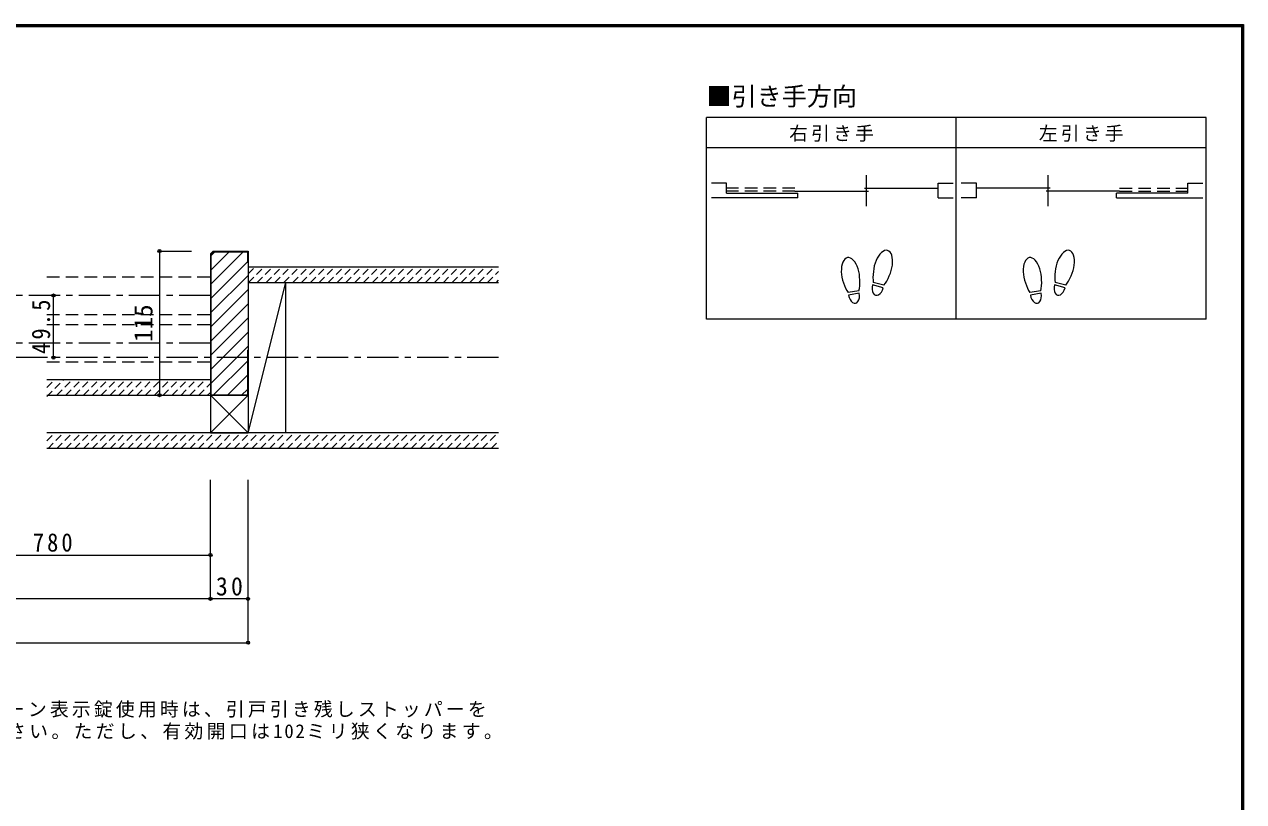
# Model space of a CAD drawing. Units: millimetres at full size, sheet at 1:5; details may follow other scales. Extents: x -973 to 977, y -718 to 696.
# Drawn here: x 4 to 977, y 76 to 696 of the extents above; entities that cross this region are included whole.
import ezdxf
from ezdxf.enums import TextEntityAlignment as Align

# ---------------------------------------------------------------- set-up
doc = ezdxf.new("R2010")
doc.units = ezdxf.units.MM
doc.header["$LTSCALE"] = 5
doc.header["$PDMODE"] = 32
doc.header["$PDSIZE"] = 2.5
for name, pattern in [('CHAIN1', [8, 5, -1, 1, -1]), ('DASHED1', [1.8, 1.2, -0.6]), ('DASHED2', [3, 2, -1])]:
    doc.linetypes.add(name, pattern=pattern)
for name, color, linetype, lineweight in [('0-1_通り芯', 4, 'CHAIN1', 9), ('0-2_柱', 3, 'Continuous', 9), ('0-3_仕上げ', 2, 'Continuous', 9), ('0-4_枠', 3, 'Continuous', 9), ('0-6_扉', 7, 'Continuous', 9), ('0-8_戸当り', 3, 'Continuous', 9), ('0-A_文字', 7, 'Continuous', 9), ('0-B_寸法', 7, 'Continuous', 9), ('0-C_ハッチ', 4, 'DASHED1', 9), ('F-1_枠', 6, 'Continuous', 9)]:
    doc.layers.add(name, color=color, linetype=linetype, lineweight=lineweight)
doc.styles.add('ＭＳ ゴシック', font='')
doc.styles.get('ＭＳ ゴシック').set_extended_font_data('MS Gothic')

msp = doc.modelspace()

# ---------------------------------------------------------------- linework, layer by layer
at = {"layer": '0-1_通り芯'}
msp.add_line((382.153, 430), (-718.847, 430), dxfattribs=at)
at = {"layer": '0-2_柱', "color": 7}
for p, q in [((182.153, 370), (212.23, 490)), ((182.153, 400), (152.153, 370)), ((152.153, 400), (182.153, 370))]:
    msp.add_line(p, q, dxfattribs=at)
at = {"layer": '0-2_柱'}
for p, q in [((212.23, 370), (212.23, 490)), ((182.153, 400), (152.153, 400)), ((152.153, 400), (152.153, 370)), ((182.153, 400), (182.153, 370)), ((152.153, 370), (182.153, 370))]:
    msp.add_line(p, q, dxfattribs=at)
at = {"layer": '0-3_仕上げ'}
for p, q in [((182.153, 502.5), (382.153, 502.5)), ((182.153, 490), (382.153, 490)), ((21.653, 412.5), (152.153, 412.5)), ((21.653, 400), (182.153, 400)), ((382.153, 370), (21.653, 370)), ((382.153, 357.5), (21.653, 357.5))]:
    msp.add_line(p, q, dxfattribs=at)
at = {"layer": '0-4_枠'}
for p, q in [((154.274, 515), (152.153, 512.879)), ((152.153, 512.879), (152.153, 400)), ((154.481, 514.5), (152.653, 512.671)), ((152.653, 400), (152.653, 512.671)), ((154.274, 515), (182.153, 515)), ((154.481, 514.5), (181.653, 514.5)), ((181.653, 514.5), (181.653, 506)), ((182.153, 506), (181.653, 506)), ((182.153, 515), (182.153, 400)), ((181.653, 436), (181.653, 400)), ((181.653, 436), (182.153, 436)), ((152.153, 400), (182.153, 400))]:
    msp.add_line(p, q, dxfattribs=at)
at = {"layer": '0-6_扉', "color": 2, "linetype": 'DASHED2'}
for p, q in [((21.653, 494.5), (152.153, 494.5)), ((152.153, 494.5), (152.153, 464.5)), ((21.653, 464.5), (152.153, 464.5)), ((21.653, 426.5), (152.153, 426.5))]:
    msp.add_line(p, q, dxfattribs=at)
msp.add_lwpolyline([(21.653, 456.5), (152.153, 456.5), (152.153, 426.5)], dxfattribs=at)
at = {"layer": '0-8_戸当り'}
for p, q in [((675.595, 550.854), (675.595, 575.654)), ((820.717, 550.854), (820.717, 575.654)), ((689.087, 485.706), (680.607, 487.978)), ((689.631, 487.735), (681.15, 490.007)), ((834.209, 485.706), (825.729, 487.978)), ((834.753, 487.735), (826.272, 490.007)), ((669.62, 483.378), (660.973, 481.853)), ((669.984, 481.31), (661.338, 479.785)), ((814.742, 483.378), (806.096, 481.853)), ((815.107, 481.31), (806.46, 479.785))]:
    msp.add_line(p, q, dxfattribs=at)
at = {"layer": '0-8_戸当り', "linetype": 'DASHED2'}
for p, q in [((618.633, 565.254), (564.072, 565.254)), ((877.678, 565.254), (932.239, 565.254)), ((618.633, 562.854), (564.072, 562.854)), ((877.678, 562.854), (932.239, 562.854))]:
    msp.add_line(p, q, dxfattribs=at)
at = {"layer": '0-8_戸当り', "color": 2}
for p, q in [((673.995, 565.254), (732.956, 565.254)), ((822.317, 565.254), (763.356, 565.254)), ((621.033, 557.454), (552.072, 557.454)), ((564.072, 561.054), (621.033, 561.054)), ((618.633, 562.854), (677.195, 562.854)), ((621.033, 557.454), (621.033, 561.054)), ((732.956, 557.454), (744.956, 557.454)), ((763.356, 557.454), (751.356, 557.454)), ((877.678, 562.854), (819.117, 562.854)), ((875.278, 557.454), (875.278, 561.054)), ((932.239, 561.054), (875.278, 561.054)), ((875.278, 557.454), (944.239, 557.454))]:
    msp.add_line(p, q, dxfattribs=at)
for points in [[(564.072, 561.054), (564.072, 569.254), (552.072, 569.254)], [(732.956, 557.454), (732.956, 569.254), (744.956, 569.254)], [(763.356, 557.454), (763.356, 569.254), (751.356, 569.254)], [(932.239, 561.054), (932.239, 569.254), (944.239, 569.254)]]:
    msp.add_lwpolyline(points, dxfattribs=at)
at = {"layer": '0-8_戸当り'}
for centre, major_axis, ratio, start_param, end_param in [((688.876, 501.878), (3.644, 13.601), 0.5, 4.3405914, 8.2257792), ((833.998, 501.878), (3.644, 13.601), 0.5, 4.3405914, 8.2257792), ((662.958, 495.877), (-2.445, 13.867), 0.5, 4.3405914, 8.2257792), ((808.08, 495.877), (-2.445, 13.867), 0.5, 4.3405914, 8.2257792), ((688.771, 501.489), (4.416, 16.48), 0.4, 1.8506333, 2.4428768), ((833.894, 501.489), (4.416, 16.48), 0.4, 1.8506333, 2.4428768), ((663.028, 495.481), (-2.963, 16.802), 0.4, 1.8506333, 2.4428768), ((663.028, 495.481), (-2.963, 16.802), 0.4, 3.8403085, 4.432552), ((684.847, 486.842), (1.894, 7.067), 0.6, 1.5707963, 4.712389), ((688.771, 501.489), (4.416, 16.48), 0.4, 3.8403085, 4.432552), ((808.15, 495.481), (-2.963, 16.802), 0.4, 1.8506333, 2.4428768), ((808.15, 495.481), (-2.963, 16.802), 0.4, 3.8403085, 4.432552), ((829.969, 486.842), (1.894, 7.067), 0.6, 1.5707963, 4.712389), ((833.894, 501.489), (4.416, 16.48), 0.4, 3.8403085, 4.432552), ((665.661, 480.548), (-1.27, 7.205), 0.6, 1.5707963, 4.712389), ((810.783, 480.548), (-1.27, 7.205), 0.6, 1.5707963, 4.712389)]:
    msp.add_ellipse(centre, major_axis=major_axis, ratio=ratio, start_param=start_param, end_param=end_param, dxfattribs=at)
at = {"layer": '0-A_文字', "color": 3}
for p, q in [((946.639, 621.667), (548.072, 621.667)), ((548.072, 460.667), (548.072, 621.667)), ((747.356, 460.667), (747.356, 621.667)), ((946.639, 460.667), (946.639, 621.667)), ((548.072, 597.667), (946.639, 597.667)), ((946.639, 460.667), (548.072, 460.667))]:
    msp.add_line(p, q, dxfattribs=at)
at = {"layer": '0-B_寸法', "color": 4}
for p, q in [((111.512, 515), (137.153, 515)), ((111.512, 515), (111.512, 400)), ((26.897, 430), (26.897, 479.5)), ((111.512, 400), (137.153, 400)), ((152.153, 237.5), (152.153, 332.5)), ((182.153, 202.5), (182.153, 332.5)), ((-98.847, 272.5), (152.153, 272.5)), ((152.153, 237.5), (-488.847, 237.5)), ((182.153, 237.5), (152.153, 237.5)), ((-518.847, 202.5), (182.153, 202.5))]:
    msp.add_line(p, q, dxfattribs=at)
at = {"layer": '0-B_寸法', "color": 4, "linetype": 'CHAIN1'}
for p, q in [((152.153, 479.5), (-499.847, 479.5)), ((152.153, 441.5), (-318.847, 441.5))]:
    msp.add_line(p, q, dxfattribs=at)
at = {"layer": '0-B_寸法'}
for p in [(111.512, 515), (26.897, 479.5), (26.897, 430), (111.512, 400), (152.153, 272.5), (152.153, 237.5), (182.153, 237.5), (182.153, 202.5)]:
    msp.add_point(p, dxfattribs=at)
at = {"layer": '0-C_ハッチ', "linetype": 'Continuous'}
for p, q in [((155.767, 514.5), (152.653, 511.386)), ((178.394, 514.5), (152.653, 488.759)), ((167.08, 514.5), (152.653, 500.072)), ((181.653, 506.445), (152.653, 477.445)), ((182.153, 495.631), (152.653, 466.131)), ((182.153, 484.318), (152.653, 454.818)), ((182.153, 473.004), (152.653, 443.504)), ((182.153, 461.69), (152.653, 432.19)), ((182.153, 450.377), (152.653, 420.876)), ((182.153, 439.063), (152.653, 409.563)), ((181.653, 427.249), (154.404, 400)), ((181.653, 415.936), (165.718, 400)), ((181.653, 404.622), (177.031, 400))]:
    msp.add_line(p, q, dxfattribs=at)
at = {"layer": '0-C_ハッチ'}
for p, q in [((182.153, 496.768), (187.885, 502.5)), ((182.456, 490), (194.956, 502.5)), ((189.527, 490), (202.027, 502.5)), ((196.598, 490), (209.098, 502.5)), ((203.669, 490), (216.169, 502.5)), ((210.74, 490), (223.24, 502.5)), ((217.811, 490), (230.311, 502.5)), ((224.882, 490), (237.382, 502.5)), ((231.953, 490), (244.453, 502.5)), ((239.024, 490), (251.524, 502.5)), ((246.095, 490), (258.595, 502.5)), ((253.166, 490), (265.666, 502.5)), ((260.238, 490), (272.738, 502.5)), ((267.309, 490), (279.809, 502.5)), ((274.38, 490), (286.88, 502.5)), ((281.451, 490), (293.951, 502.5)), ((288.522, 490), (301.022, 502.5)), ((295.593, 490), (308.093, 502.5)), ((302.664, 490), (315.164, 502.5)), ((309.735, 490), (322.235, 502.5)), ((316.806, 490), (329.306, 502.5)), ((323.877, 490), (336.377, 502.5)), ((330.948, 490), (343.448, 502.5)), ((338.019, 490), (350.519, 502.5)), ((345.09, 490), (357.59, 502.5)), ((352.161, 490), (364.661, 502.5)), ((359.232, 490), (371.732, 502.5)), ((366.304, 490), (378.804, 502.5)), ((373.375, 490), (382.153, 498.779)), ((380.446, 490), (382.153, 491.707)), ((21.653, 406.121), (28.032, 412.5)), ((21.653, 399.05), (35.103, 412.5)), ((29.674, 400), (42.174, 412.5)), ((36.745, 400), (49.245, 412.5)), ((43.816, 400), (56.316, 412.5)), ((50.887, 400), (63.387, 412.5)), ((57.958, 400), (70.458, 412.5)), ((65.029, 400), (77.529, 412.5)), ((72.1, 400), (84.6, 412.5)), ((79.172, 400), (91.672, 412.5)), ((86.243, 400), (98.743, 412.5)), ((93.314, 400), (105.814, 412.5)), ((100.385, 400), (112.885, 412.5)), ((107.456, 400), (119.956, 412.5)), ((114.527, 400), (127.027, 412.5)), ((121.598, 400), (134.098, 412.5)), ((128.669, 400), (141.169, 412.5)), ((135.74, 400), (148.24, 412.5)), ((142.811, 400), (152.153, 409.342)), ((149.882, 400), (152.153, 402.271)), ((21.653, 363.695), (27.958, 370)), ((22.529, 357.5), (35.029, 370)), ((29.6, 357.5), (42.1, 370)), ((36.672, 357.5), (49.172, 370)), ((43.743, 357.5), (56.243, 370)), ((50.814, 357.5), (63.314, 370)), ((57.885, 357.5), (70.385, 370)), ((64.956, 357.5), (77.456, 370)), ((72.027, 357.5), (84.527, 370)), ((79.098, 357.5), (91.598, 370)), ((86.169, 357.5), (98.669, 370)), ((93.24, 357.5), (105.74, 370)), ((100.311, 357.5), (112.811, 370)), ((107.382, 357.5), (119.882, 370)), ((114.453, 357.5), (126.953, 370)), ((121.524, 357.5), (134.024, 370)), ((128.595, 357.5), (141.095, 370)), ((135.666, 357.5), (148.166, 370)), ((142.738, 357.5), (155.238, 370)), ((149.809, 357.5), (162.309, 370)), ((156.88, 357.5), (169.38, 370)), ((163.951, 357.5), (176.451, 370)), ((171.022, 357.5), (183.522, 370)), ((178.093, 357.5), (190.593, 370)), ((185.164, 357.5), (197.664, 370)), ((192.235, 357.5), (204.735, 370)), ((199.306, 357.5), (211.806, 370)), ((206.377, 357.5), (218.877, 370)), ((213.448, 357.5), (225.948, 370)), ((220.519, 357.5), (233.019, 370)), ((227.59, 357.5), (240.09, 370)), ((234.661, 357.5), (247.161, 370)), ((241.732, 357.5), (254.232, 370)), ((248.804, 357.5), (261.304, 370)), ((255.875, 357.5), (268.375, 370)), ((262.946, 357.5), (275.446, 370)), ((270.017, 357.5), (282.517, 370)), ((277.088, 357.5), (289.588, 370)), ((284.159, 357.5), (296.659, 370)), ((291.23, 357.5), (303.73, 370)), ((298.301, 357.5), (310.801, 370)), ((305.372, 357.5), (317.872, 370)), ((312.443, 357.5), (324.943, 370)), ((319.514, 357.5), (332.014, 370)), ((326.585, 357.5), (339.085, 370)), ((333.656, 357.5), (346.156, 370)), ((340.727, 357.5), (353.227, 370)), ((347.799, 357.5), (360.299, 370)), ((354.87, 357.5), (367.37, 370)), ((361.941, 357.5), (374.441, 370)), ((369.012, 357.5), (381.512, 370)), ((376.083, 357.5), (382.153, 363.57))]:
    msp.add_line(p, q, dxfattribs=at)
at = {"layer": 'F-1_枠'}
for p, q in [((-973.347, 695.833), (976.653, 695.833)), ((-973.347, 695), (976.653, 695)), ((-973.347, 694.167), (976.653, 694.167)), ((974.986, 695.833), (974.986, -700.833)), ((975.82, 695.833), (975.82, -700.833)), ((976.653, 695.833), (976.653, -700.833))]:
    msp.add_line(p, q, dxfattribs=at)

# ---------------------------------------------------------------- texts
at = {"layer": '0-A_文字', "style": 'ＭＳ ゴシック'}
msp.add_text('■引き手方向', height=14.66, dxfattribs=at).set_placement((548.072, 626.667), align=Align.BOTTOM_LEFT)
at = {"layer": '0-A_文字', "char_height": 11, "attachment_point": 7, "style": 'ＭＳ ゴシック'}
for s, insert in [('\\T1.17;右引き手', (613.964, 602.167)), ('\\T1.17;左引き手', (813.248, 602.167)), ('\\T1.17;※大型サムターン表示錠使用時は、引戸引き残しストッパーを', (-116.394, 142.71)), ('\\T1.18;\u3000ご使用ください。ただし、有効開口は102ミリ狭くなります。', (-116.394, 125.21))]:
    msp.add_mtext(s, dxfattribs=dict(at, insert=insert))
at = {"layer": '0-B_寸法', "style": 'ＭＳ ゴシック'}
msp.add_text('115', height=14.66, rotation=90, dxfattribs=at).set_placement((110.262, 442.5), align=Align.BOTTOM_LEFT)
at = {"layer": '0-B_寸法', "insert": (24.397, 432.875), "char_height": 14.66, "attachment_point": 7, "rotation": 90, "style": 'ＭＳ ゴシック'}
msp.add_mtext('\\T1.28;\\W0.9;49.5', dxfattribs=at)
at = {"layer": '0-B_寸法', "char_height": 14.66, "attachment_point": 7, "style": 'ＭＳ ゴシック'}
for s, insert in [('\\T1.27;\\W0.9;780', (10.403, 275)), ('\\T1.27;\\W0.95;30', (156.528, 240))]:
    msp.add_mtext(s, dxfattribs=dict(at, insert=insert))

doc.saveas('drawing.dxf')
